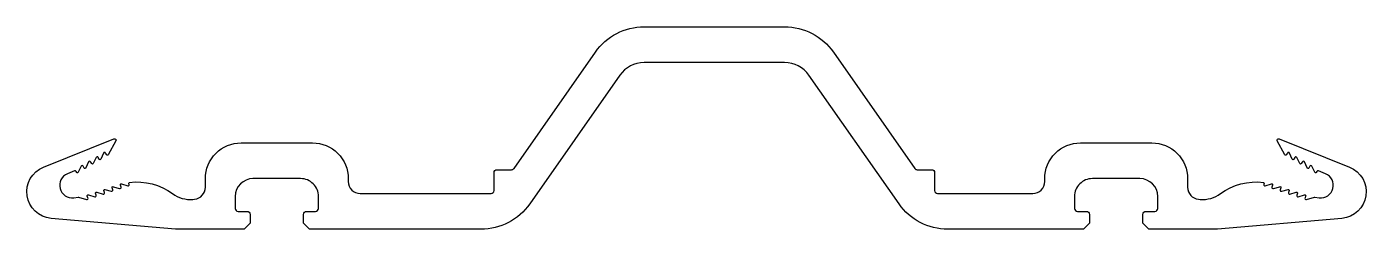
# Model space of a CAD drawing. Extents: x 1013 to 1238, y 684 to 718.
import ezdxf

# ---------------------------------------------------------------- set-up
doc = ezdxf.new("R2010")
doc.units = 0
doc.layers.get('0').update_dxf_attribs({"linetype": 'CONTINUOUS'})

msp = doc.modelspace()

# ---------------------------------------------------------------- linework, layer by layer
at = {"color": 7}
msp.add_lwpolyline([(1090.78, 689.58, 0.414214), (1091.28, 690.08), (1091.28, 693.08, -0.414214), (1091.78, 693.58), (1094.22, 693.58, 0.244735), (1094.63, 693.8), (1108.3, 713.32, -0.244735), (1116.49, 717.58), (1128.28, 717.58), (1140.07, 717.58, -0.244735), (1148.27, 713.32), (1161.93, 693.8, 0.244735), (1162.34, 693.58), (1164.78, 693.58, -0.414214), (1165.28, 693.08), (1165.28, 690.08, 0.414214), (1165.78, 689.58), (1181.78, 689.58, 0.414214), (1183.78, 691.58), (1183.78, 692.08, -0.414214), (1189.78, 698.08), (1201.78, 698.08, -0.414214), (1207.78, 692.08), (1207.78, 690.62, 0.387477), (1209.6, 688.63), (1209.87, 688.6, 0.184269), (1213.3, 689.56, -0.193258), (1220.52, 691.44, -0.604741), (1220.61, 691.19, 0.757591), (1220.81, 690.87), (1221.88, 691.19, -0.606767), (1222.06, 691), (1221.95, 690.66, 0.606767), (1222.2, 690.41), (1223.26, 690.73, -0.606776), (1223.45, 690.54), (1223.34, 690.2, 0.606767), (1223.59, 689.95), (1224.65, 690.27, -0.606776), (1224.84, 690.08), (1224.73, 689.74, 0.606767), (1224.97, 689.49), (1226.04, 689.81, -0.606776), (1226.22, 689.62), (1226.11, 689.29, 0.606767), (1226.36, 689.03), (1227.42, 689.35, -0.606728), (1227.61, 689.16), (1227.5, 688.83, 0.606776), (1227.75, 688.57), (1229.08, 688.97, -0.105805), (1229.17, 688.98), (1229.9, 688.88, 0.881285), (1230.95, 692.89), (1229.75, 693.38, 0.359531), (1229.5, 693.3), (1229.4, 693.12, -0.606767), (1229.13, 693.14), (1228.67, 694.15, 0.606767), (1228.32, 694.16), (1228.14, 693.86, -0.606776), (1227.87, 693.87), (1227.41, 694.88, 0.606767), (1227.06, 694.9), (1226.88, 694.6, -0.606776), (1226.61, 694.61), (1226.15, 695.62, 0.606767), (1225.8, 695.64), (1225.62, 695.34, -0.606776), (1225.35, 695.35), (1224.89, 696.36, 0.606767), (1224.54, 696.38), (1224.36, 696.07, -0.583578), (1224.1, 696.08), (1222.82, 698.43, -0.678355), (1223.14, 698.77), (1234.98, 694, -0.788861), (1233.71, 685.41), (1212.78, 683.58), (1201.28, 683.58), (1200.28, 684.58), (1200.28, 686.08, -0.414214), (1200.78, 686.58), (1202.28, 686.58, 0.414214), (1202.78, 687.08), (1202.78, 689.08, 0.414213), (1199.78, 692.08), (1191.78, 692.08, 0.414214), (1188.78, 689.08), (1188.78, 687.08, 0.414214), (1189.28, 686.58), (1190.78, 686.58, -0.414214), (1191.28, 686.08), (1191.28, 684.58), (1190.28, 683.58), (1167.49, 683.58, -0.244735), (1159.3, 687.85), (1144.17, 709.45, 0.244735), (1140.08, 711.58), (1128.28, 711.58), (1116.48, 711.58, 0.244735), (1112.39, 709.45), (1097.27, 687.85, -0.244735), (1089.07, 683.58), (1060.28, 683.58), (1059.28, 684.58), (1059.28, 686.08, -0.414214), (1059.78, 686.58), (1061.28, 686.58, 0.414214), (1061.78, 687.08), (1061.78, 689.08, 0.414214), (1058.78, 692.08), (1050.78, 692.08, 0.414213), (1047.78, 689.08), (1047.78, 687.08, 0.414214), (1048.28, 686.58), (1049.78, 686.58, -0.414214), (1050.28, 686.08), (1050.28, 684.58), (1049.28, 683.58), (1037.78, 683.58), (1016.86, 685.41, -0.788861), (1015.58, 694), (1027.42, 698.77, -0.678355), (1027.75, 698.43), (1026.47, 696.08, -0.583578), (1026.2, 696.07), (1026.03, 696.38, 0.606767), (1025.67, 696.36), (1025.21, 695.35, -0.606776), (1024.94, 695.34), (1024.77, 695.64, 0.606767), (1024.41, 695.62), (1023.95, 694.61, -0.606776), (1023.68, 694.6), (1023.51, 694.9, 0.606767), (1023.15, 694.88), (1022.69, 693.87, -0.606776), (1022.42, 693.86), (1022.25, 694.16, 0.606767), (1021.89, 694.15), (1021.43, 693.14, -0.606767), (1021.16, 693.12), (1021.06, 693.3, 0.359531), (1020.82, 693.38), (1019.61, 692.89, 0.881285), (1020.66, 688.88), (1021.39, 688.98, -0.105805), (1021.48, 688.97), (1022.82, 688.57, 0.606776), (1023.06, 688.83), (1022.95, 689.16, -0.606728), (1023.14, 689.35), (1024.2, 689.03, 0.606767), (1024.45, 689.29), (1024.34, 689.62, -0.606776), (1024.53, 689.81), (1025.59, 689.49, 0.606767), (1025.84, 689.74), (1025.73, 690.08, -0.606776), (1025.91, 690.27), (1026.98, 689.95, 0.606767), (1027.22, 690.2), (1027.11, 690.54, -0.606776), (1027.3, 690.73), (1028.36, 690.41, 0.606767), (1028.61, 690.66), (1028.5, 691, -0.606767), (1028.68, 691.19), (1029.75, 690.87, 0.757591), (1029.95, 691.19, -0.604741), (1030.05, 691.44, -0.193258), (1037.26, 689.56, 0.184269), (1040.69, 688.6), (1040.97, 688.63, 0.387477), (1042.78, 690.62), (1042.78, 692.08, -0.414214), (1048.78, 698.08), (1060.78, 698.08, -0.414214), (1066.78, 692.08), (1066.78, 691.58, 0.414214), (1068.78, 689.58), (1090.78, 689.58)], format="xyb", dxfattribs=at)

doc.saveas('drawing.dxf')
